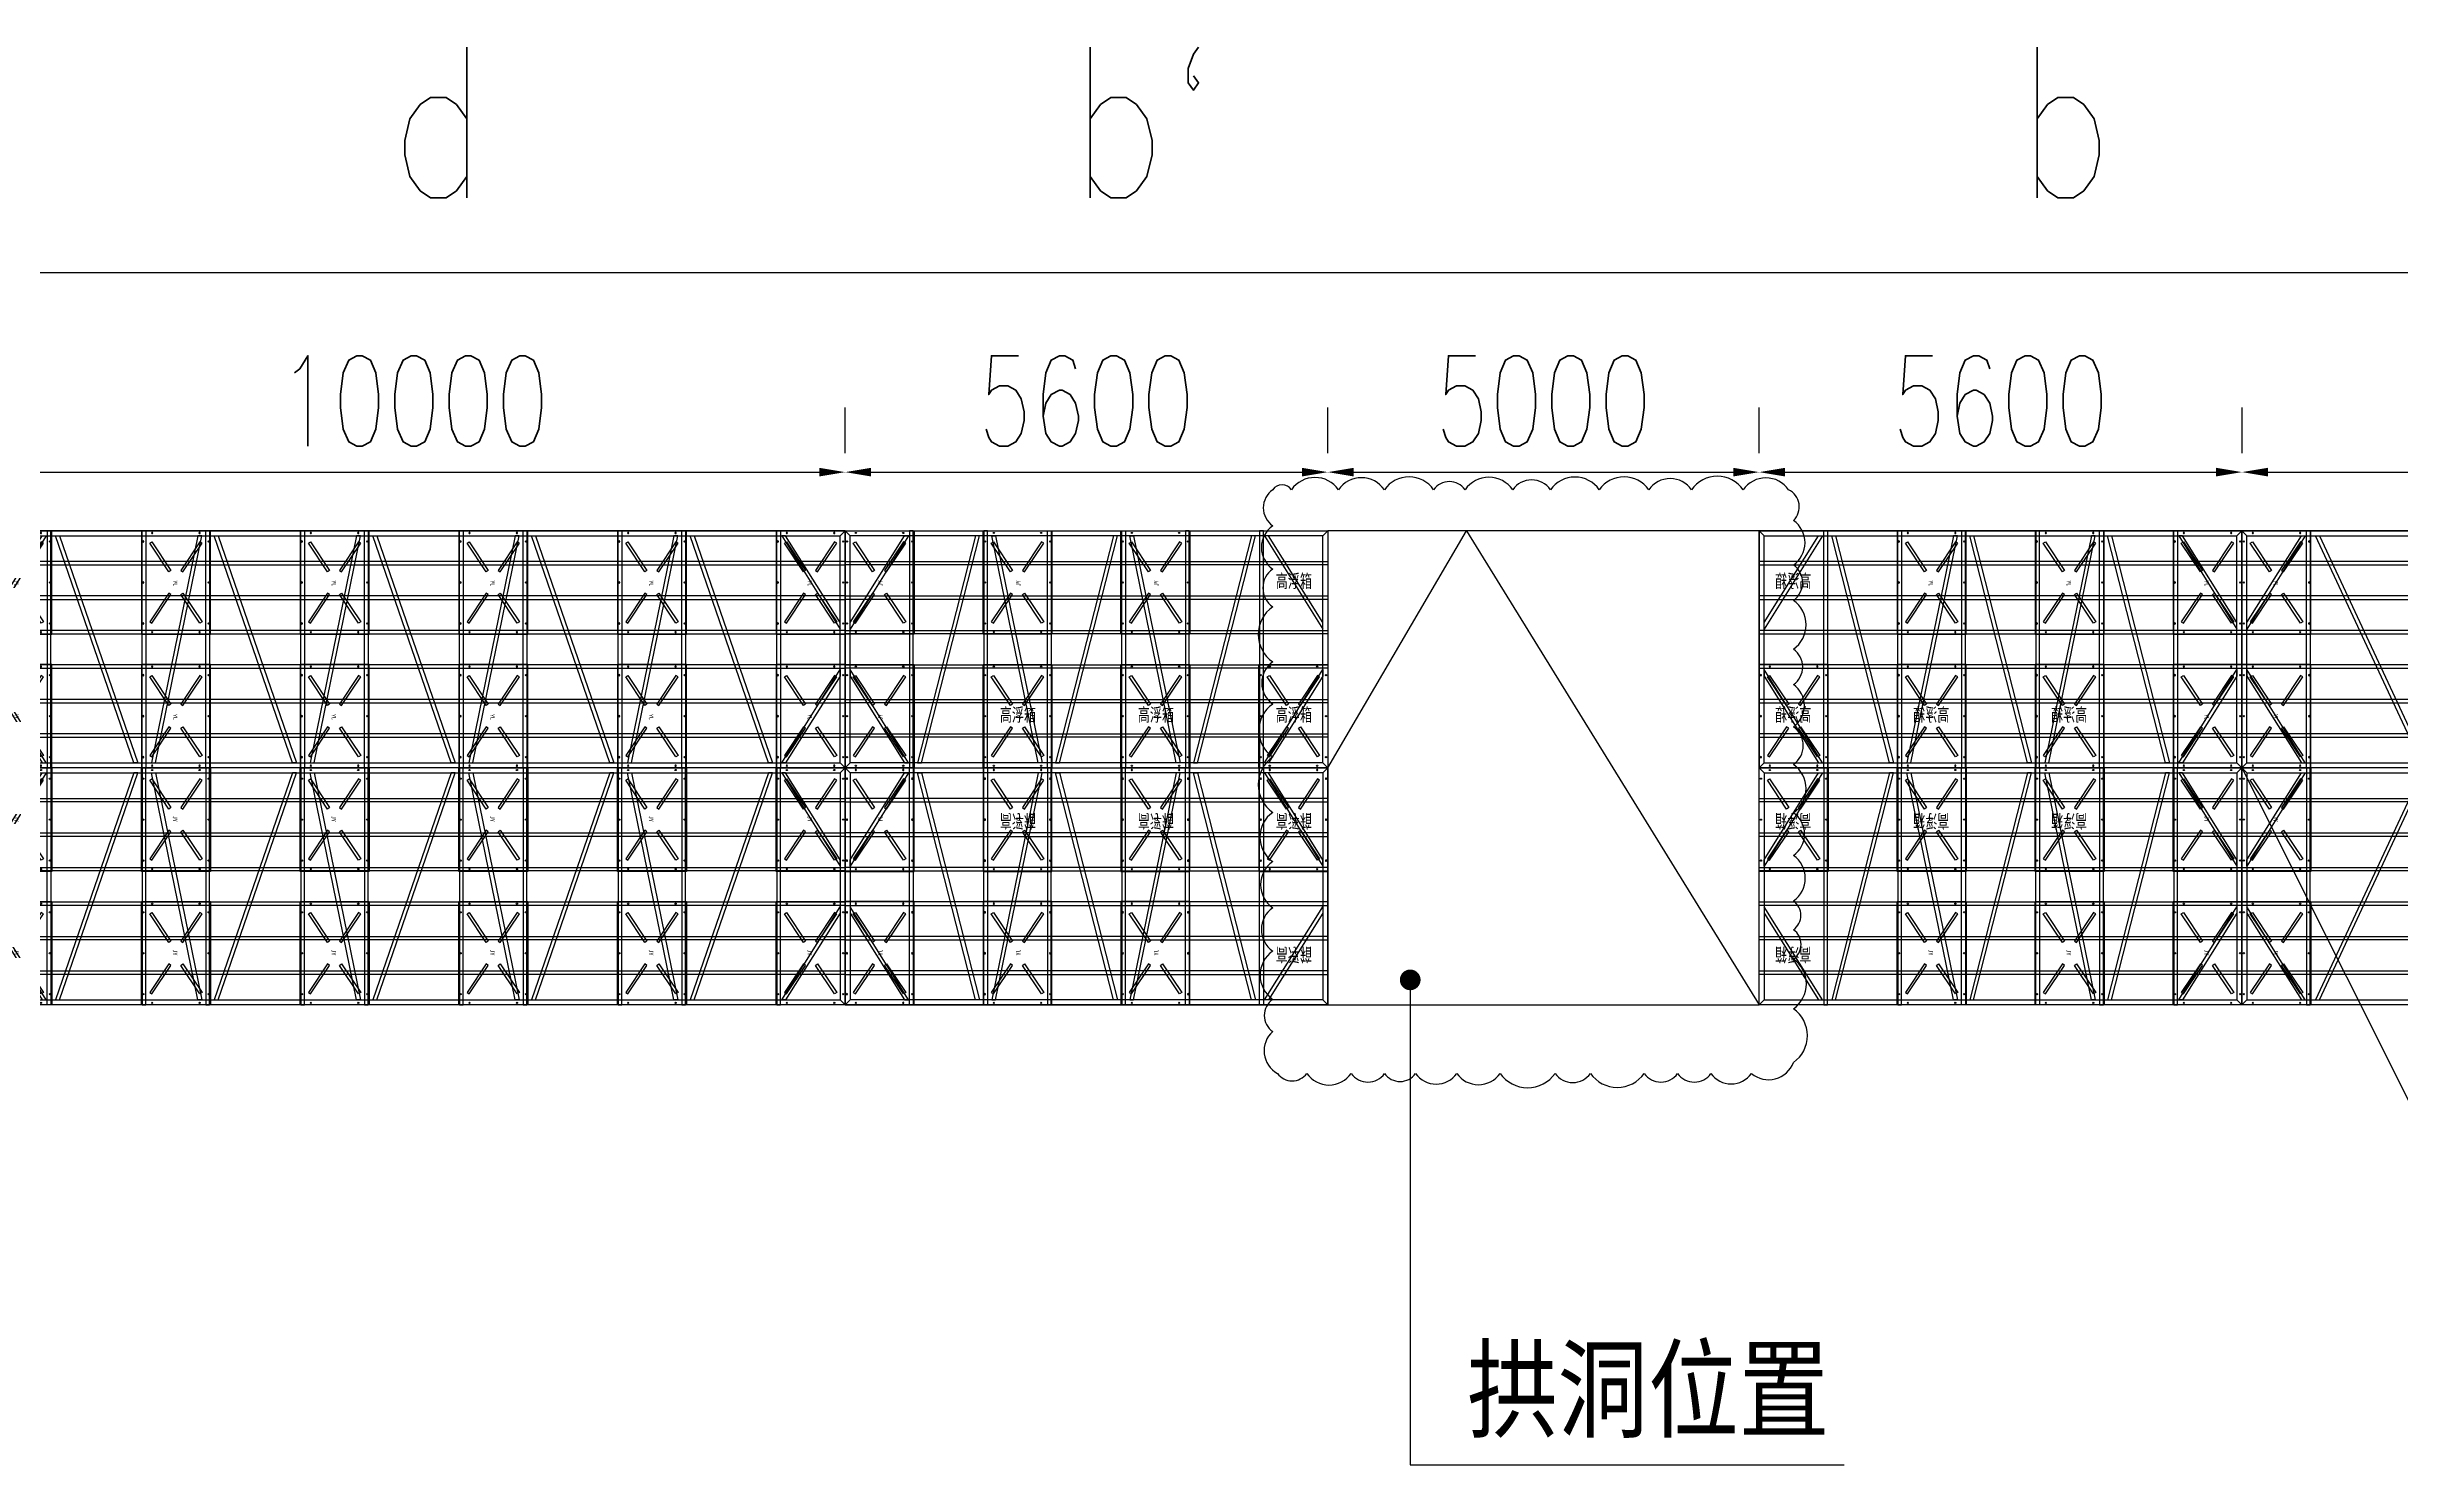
# Model space of a CAD drawing. Header units: millimetres. Extents: x -1471591 to 944464, y -468930 to 547002.
# Drawn here: x -873451 to -846154, y -12976 to 3469 of the extents above; entities that cross this region are included whole.
import ezdxf

# ---------------------------------------------------------------- set-up
doc = ezdxf.new("R2010")
doc.units = ezdxf.units.MM
doc.header["$LTSCALE"] = 10
doc.header["$PDMODE"] = 35
for name, color, linetype in [('DIM_LEAD', 3, 'Continuous'), ('L-WATER水景', 5, 'Continuous'), ('PUB_TEXT', 7, 'Continuous'), ('W-FLOAT_BOWL浮筒', 253, 'Continuous'), ('W-PLASTIC_RAILINGS塑木栏杆', 210, 'Continuous'), ('W-STEEL_FRAME钢架', 3, 'Continuous'), ('W-STEEL_KEEL钢龙骨', 5, 'Continuous')]:
    doc.layers.add(name, color=color, linetype=linetype)
doc.styles.add('_TCH_DIM', font='SIMPLEX.shx', dxfattribs={"bigfont": 'hztxt.shx'})
doc.styles.get("Standard").update_dxf_attribs({"font": 'simplex.shx', "width": 0.8, "bigfont": 'hztxt.shx'})
doc.styles.add('STANDARD_T3', font='simplex.shx', dxfattribs={"width": 0.7, "bigfont": 'hztxt.shx'})
doc.styles.add('黑体', font='simhei.ttf', dxfattribs={"width": 0.8})
doc.dimstyles.new('W&&300', dxfattribs={"dimtxt": 1050, "dimasz": 300, "dimexe": 750, "dimexo": 900, "dimgap": 300, "dimtad": 1, "dimdec": 0, "dimzin": 0, "dimdsep": 46, "dimtxsty": 'STANDARD_T3', "dimcen": 0.09, "dimclrd": 1, "dimclre": 1, "dimclrt": 7, "dimazin": 2, "dimtfac": 1, "dimtdec": 0, "dimtix": 1, "dimtmove": 2, "dimatfit": 3, "dimfxl": 0, "dimtolj": 1, "dimtzin": 0, "dimarcsym": 0})
doc.dimstyles.new('W&&400', dxfattribs={"dimtxt": 1400, "dimasz": 400, "dimexe": 1000, "dimexo": 1200, "dimgap": 400, "dimtad": 1, "dimdec": 0, "dimzin": 0, "dimdsep": 46, "dimtxsty": 'STANDARD_T3', "dimcen": 0.09, "dimclrd": 1, "dimclre": 1, "dimclrt": 7, "dimazin": 2, "dimtfac": 1, "dimtdec": 0, "dimtix": 1, "dimtmove": 2, "dimatfit": 3, "dimfxl": 0, "dimtolj": 1, "dimtzin": 0, "dimarcsym": 0})

# ---------------------------------------------------------------- blocks, each defined once
blk = doc.blocks.new('*D150')
at = {"color": 1, "lineweight": -2, "transparency": 16777216}
for p, q in [((-874197, -1241), (-874197, -711)), ((-864197, -1241), (-864197, -711)), ((-873897, -1461), (-864497, -1461))]:
    blk.add_line(p, q, dxfattribs=at)
at = {"color": 1, "transparency": 16777216}
for points in [[(-873897, -1411), (-873897, -1511), (-874197, -1461)], [(-864497, -1411), (-864497, -1511), (-864197, -1461)]]:
    blk.add_solid(points, dxfattribs=at)
at = {"layer": 'Defpoints', "color": 0, "transparency": 16777216}
for p in [(-864197, -1461), (-874197, -2141), (-864197, -2141)]:
    blk.add_point(p, dxfattribs=at)
at = {"color": 7, "transparency": 16777216, "insert": (-869197, -636), "char_height": 1050, "attachment_point": 5, "style": 'STANDARD_T3'}
blk.add_mtext('\\A1;10000', dxfattribs=at)
blk = doc.blocks.new('*D1266')
at = {"color": 1, "lineweight": -2, "transparency": 16777216}
for p, q in [((-847997, -1241), (-847997, -711)), ((-840697, -1241), (-840697, -711)), ((-847697, -1461), (-840997, -1461))]:
    blk.add_line(p, q, dxfattribs=at)
at = {"color": 1, "transparency": 16777216}
for points in [[(-847697, -1411), (-847697, -1511), (-847997, -1461)], [(-840997, -1411), (-840997, -1511), (-840697, -1461)]]:
    blk.add_solid(points, dxfattribs=at)
at = {"layer": 'Defpoints', "color": 0, "transparency": 16777216}
for p in [(-840697, -1461), (-847997, -2141), (-840697, -2141)]:
    blk.add_point(p, dxfattribs=at)
at = {"color": 7, "transparency": 16777216, "insert": (-844347, -636), "char_height": 1050, "attachment_point": 5, "style": 'STANDARD_T3'}
blk.add_mtext('\\A1;7300', dxfattribs=at)
blk = doc.blocks.new('*D1267')
at = {"color": 1, "lineweight": -2, "transparency": 16777216}
for p, q in [((-864197, -1241), (-864197, -711)), ((-858597, -1241), (-858597, -711)), ((-863897, -1461), (-858897, -1461))]:
    blk.add_line(p, q, dxfattribs=at)
at = {"color": 1, "transparency": 16777216}
for points in [[(-863897, -1411), (-863897, -1511), (-864197, -1461)], [(-858897, -1411), (-858897, -1511), (-858597, -1461)]]:
    blk.add_solid(points, dxfattribs=at)
at = {"layer": 'Defpoints', "color": 0, "transparency": 16777216}
for p in [(-858597, -1461), (-864197, -2141), (-858597, -2141)]:
    blk.add_point(p, dxfattribs=at)
at = {"color": 7, "transparency": 16777216, "insert": (-861397, -636), "char_height": 1050, "attachment_point": 5, "style": 'STANDARD_T3'}
blk.add_mtext('\\A1;5600', dxfattribs=at)
blk = doc.blocks.new('*D1268')
at = {"color": 1, "lineweight": -2, "transparency": 16777216}
for p, q in [((-858597, -1241), (-858597, -711)), ((-853597, -1241), (-853597, -711)), ((-858297, -1461), (-853897, -1461))]:
    blk.add_line(p, q, dxfattribs=at)
at = {"color": 1, "transparency": 16777216}
for points in [[(-858297, -1411), (-858297, -1511), (-858597, -1461)], [(-853897, -1411), (-853897, -1511), (-853597, -1461)]]:
    blk.add_solid(points, dxfattribs=at)
at = {"layer": 'Defpoints', "color": 0, "transparency": 16777216}
for p in [(-853597, -1461), (-858597, -2141), (-853597, -2141)]:
    blk.add_point(p, dxfattribs=at)
at = {"color": 7, "transparency": 16777216, "insert": (-856097, -636), "char_height": 1050, "attachment_point": 5, "style": 'STANDARD_T3'}
blk.add_mtext('\\A1;5000', dxfattribs=at)
blk = doc.blocks.new('*D1269')
at = {"color": 1, "lineweight": -2, "transparency": 16777216}
for p, q in [((-853597, -1241), (-853597, -711)), ((-847997, -1241), (-847997, -711)), ((-853297, -1461), (-848297, -1461))]:
    blk.add_line(p, q, dxfattribs=at)
at = {"color": 1, "transparency": 16777216}
for points in [[(-853297, -1411), (-853297, -1511), (-853597, -1461)], [(-848297, -1411), (-848297, -1511), (-847997, -1461)]]:
    blk.add_solid(points, dxfattribs=at)
at = {"layer": 'Defpoints', "color": 0, "transparency": 16777216}
for p in [(-847997, -1461), (-853597, -2141), (-847997, -2141)]:
    blk.add_point(p, dxfattribs=at)
at = {"color": 7, "transparency": 16777216, "insert": (-850797, -636), "char_height": 1050, "attachment_point": 5, "style": 'STANDARD_T3'}
blk.add_mtext('\\A1;5600', dxfattribs=at)
blk = doc.blocks.new('*D1902')
at = {"color": 1, "lineweight": -2, "transparency": 16777216}
for p, q in [((-931697, -941), (-931697, 1854)), ((-836697, -941), (-836697, 1854)), ((-931297, 854), (-837097, 854))]:
    blk.add_line(p, q, dxfattribs=at)
at = {"color": 1, "transparency": 16777216}
for points in [[(-931297, 920), (-931297, 787), (-931697, 854)], [(-837097, 920), (-837097, 787), (-836697, 854)]]:
    blk.add_solid(points, dxfattribs=at)
at = {"layer": 'Defpoints', "color": 0, "transparency": 16777216}
for p in [(-836697, 854), (-931697, -2141), (-836697, -2141)]:
    blk.add_point(p, dxfattribs=at)
at = {"color": 7, "transparency": 16777216, "insert": (-884197, 1954), "char_height": 1400, "attachment_point": 5, "style": 'STANDARD_T3'}
blk.add_mtext('\\A1;95000', dxfattribs=at)
blk = doc.blocks.new('*U1271')
at = {"layer": 'W-STEEL_KEEL钢龙骨'}
blk.add_lwpolyline([(-2800, -20), (2800, -20), (2800, 20), (-2800, 20)], close=True, dxfattribs=at)
blk = doc.blocks.new('*U1270')
at = {"color": 0, "linetype": 'ByBlock', "lineweight": -2}
for p in [(0, 2000), (0, 1600), (0, 1200), (0, 800), (0, 400), (0, 0)]:
    blk.add_blockref('*U1271', p, dxfattribs=at)
blk = doc.blocks.new('*U1273')
at = {"layer": 'W-STEEL_FRAME钢架', "color": 1}
blk.add_lwpolyline([(358, 1317), (313, 1317), (-358, -1317), (-313, -1317)], close=True, dxfattribs=at)
blk = doc.blocks.new('*U1272')
at = {"color": 0, "linetype": 'ByBlock', "lineweight": -2}
for p in [(0, 0), (1600, 0), (3200, 0)]:
    blk.add_blockref('*U1273', p, dxfattribs=at)
blk = doc.blocks.new('*U1275')
at = {"layer": 'W-STEEL_FRAME钢架', "color": 6}
for points in [[(-2111, 1317), (-2066, 1317), (-2742, 235), (-2742, 310)], [(-1099, 1317), (-1054, 1317), (-514, -1317), (-559, -1317)], [(501, 1317), (546, 1317), (1086, -1317), (1041, -1317)], [(2111, 1317), (2066, 1317), (2742, 235), (2742, 310)], [(-2111, -1317), (-2066, -1317), (-2742, -235), (-2742, -310)], [(2111, -1317), (2066, -1317), (2742, -235), (2742, -310)]]:
    blk.add_lwpolyline(points, close=True, dxfattribs=at)
blk = doc.blocks.new('*U1274')
at = {"color": 0, "linetype": 'ByBlock', "lineweight": -2}
blk.add_blockref('*U1275', (0, 0), dxfattribs=at)
blk = doc.blocks.new('$matou$00000186')
for points in [[(-600, 400), (600, 400), (600, -400), (-600, -400)], [(-456, 304), (-472, 279), (-140, 57), (-123, 82)], [(456, 304), (472, 279), (140, 57), (123, 82)], [(-456, -304), (-472, -279), (-140, -57), (-123, -82)], [(456, -304), (472, -279), (140, -57), (123, -82)]]:
    blk.add_lwpolyline(points, close=True)
at = {"color": 1}
for centre in [(-575, 275), (-475, 378), (0, 378), (475, 378), (575, 275), (-575, -275), (575, -275), (-475, -378), (0, -378), (475, -378)]:
    blk.add_circle(centre, 7, dxfattribs=at)
at = {"layer": 'PUB_TEXT', "style": '黑体', "width": 0.8}
blk.add_text('JY', height=52.6, dxfattribs=at).set_placement((-44, -35))
blk = doc.blocks.new('*U1277')
at = {"layer": 'W-FLOAT_BOWL浮筒', "rotation": 90}
blk.add_blockref('$matou$00000186', (0, 0), dxfattribs=at)
blk = doc.blocks.new('*U1276')
at = {"color": 0, "linetype": 'ByBlock', "lineweight": -2}
for p in [(0, 0), (1600, 0), (3200, 0)]:
    blk.add_blockref('*U1277', p, dxfattribs=at)
blk = doc.blocks.new('*U1279')
at = {"layer": 'W-FLOAT_BOWL浮筒', "rotation": 90}
blk.add_blockref('$matou$00000186', (0, 0), dxfattribs=at)
blk = doc.blocks.new('*U1278')
at = {"color": 0, "linetype": 'ByBlock', "lineweight": -2}
for p in [(0, 0), (1600, 0), (3200, 0), (4800, 0)]:
    blk.add_blockref('*U1279', p, dxfattribs=at)
blk = doc.blocks.new('B')
at = {"layer": 'W-STEEL_FRAME钢架'}
for points in [[(-2742, 1317), (-2800, 1375), (-2800, -1375), (-2742, -1317)], [(2742, 1317), (-2742, 1317), (-2800, 1375), (2800, 1375)], [(2742, 1317), (2800, 1375), (2800, -1375), (2742, -1317)], [(2742, -1317), (-2742, -1317), (-2800, -1375), (2800, -1375)]]:
    blk.add_lwpolyline(points, close=True, dxfattribs=at)
at = {"layer": 'W-STEEL_FRAME钢架', "color": 1}
for points in [[(-2009, 1375), (-2052, 1375), (-2052, -1375), (-2009, -1375)], [(-1149, 1375), (-1192, 1375), (-1192, -1375), (-1149, -1375)], [(-452, 1375), (-409, 1375), (-409, -1375), (-452, -1375)], [(408, 1375), (451, 1375), (451, -1375), (408, -1375)], [(1191, 1375), (1148, 1375), (1148, -1375), (1191, -1375)], [(2051, 1375), (2008, 1375), (2008, -1375), (2051, -1375)]]:
    blk.add_lwpolyline(points, close=True, dxfattribs=at)
for name, p in [('*U1276', (-2400, 775)), ('*U1274', (0, 0)), ('*U1272', (-1600, 0)), ('*U1278', (-2400, -775))]:
    blk.add_blockref(name, p)
at = {"xscale": -1, "rotation": 180}
blk.add_blockref('*U1270', (0, 1000), dxfattribs=at)
at = {"layer": 'PUB_TEXT', "width": 0.8}
for p in [(2195, 698), (-1005, -852), (595, -852), (2195, -852)]:
    blk.add_text('高浮箱', height=175, dxfattribs=at).set_placement(p)
blk = doc.blocks.new('*U193')
blk.add_blockref('B', (0, 1375))
at = {"xscale": -1, "rotation": 180}
blk.add_blockref('B', (0, -1375), dxfattribs=at)
blk = doc.blocks.new('*U194')
at = {"layer": 'W-STEEL_FRAME钢架', "color": 0, "linetype": 'ByBlock', "lineweight": -2}
blk.add_blockref('*U193', (0, 0), dxfattribs=at)
blk = doc.blocks.new('*U195')
at = {"xscale": -1}
blk.add_blockref('B', (0, 1375), dxfattribs=at)
at = {"rotation": 180}
blk.add_blockref('B', (0, -1375), dxfattribs=at)
blk = doc.blocks.new('*U196')
at = {"layer": 'W-STEEL_FRAME钢架', "color": 0, "linetype": 'ByBlock', "lineweight": -2}
blk.add_blockref('*U195', (0, 0), dxfattribs=at)
blk = doc.blocks.new('*U590')
at = {"layer": 'W-STEEL_KEEL钢龙骨'}
blk.add_lwpolyline([(-3650, -20), (3650, -20), (3650, 20), (-3650, 20)], close=True, dxfattribs=at)
blk = doc.blocks.new('*U591')
at = {"color": 0, "linetype": 'ByBlock', "lineweight": -2}
for p in [(0, 2000), (0, 1600), (0, 1200), (0, 800), (0, 400), (0, 0)]:
    blk.add_blockref('*U590', p, dxfattribs=at)
blk = doc.blocks.new('*U588')
at = {"layer": 'W-STEEL_FRAME钢架', "color": 1}
blk.add_lwpolyline([(637, 1317), (592, 1317), (-637, -1317), (-592, -1317)], close=True, dxfattribs=at)
blk = doc.blocks.new('*U589')
at = {"color": 0, "linetype": 'ByBlock', "lineweight": -2}
for p in [(0, 0), (2165, 0), (4330, 0)]:
    blk.add_blockref('*U588', p, dxfattribs=at)
blk = doc.blocks.new('C')
at = {"layer": 'W-STEEL_FRAME钢架'}
for points in [[(-3586, 1317), (-3644, 1375), (-3644, -1375), (-3586, -1317)], [(3598, 1317), (-3586, 1317), (-3644, 1375), (3656, 1375)], [(3598, 1317), (3656, 1375), (3656, -1375), (3598, -1317)], [(3598, -1317), (-3586, -1317), (-3644, -1375), (3656, -1375)]]:
    blk.add_lwpolyline(points, close=True, dxfattribs=at)
at = {"layer": 'W-STEEL_FRAME钢架', "color": 1}
for points in [[(-2852, 1375), (-2895, 1375), (-2895, -1375), (-2852, -1375)], [(-1427, 1375), (-1470, 1375), (-1470, -1375), (-1427, -1375)], [(-730, 1375), (-687, 1375), (-687, -1375), (-730, -1375)], [(695, 1375), (738, 1375), (738, -1375), (695, -1375)], [(1478, 1375), (1435, 1375), (1435, -1375), (1478, -1375)], [(2908, 1375), (2865, 1375), (2865, -1375), (2908, -1375)]]:
    blk.add_lwpolyline(points, close=True, dxfattribs=at)
at = {"layer": 'W-STEEL_FRAME钢架', "color": 6}
for points in [[(-2955, 1317), (-2909, 1317), (-3586, 235), (-3586, 310)], [(-1380, 1317), (-1335, 1317), (-791, -1317), (-836, -1317)], [(785, 1317), (830, 1317), (1374, -1317), (1329, -1317)], [(2967, 1317), (2922, 1317), (3598, 235), (3598, 310)], [(-2955, -1317), (-2909, -1317), (-3586, -235), (-3586, -310)], [(2967, -1317), (2922, -1317), (3598, -235), (3598, -310)]]:
    blk.add_lwpolyline(points, close=True, dxfattribs=at)
blk.add_blockref('*U589', (-2165, 0))
at = {"xscale": -1, "rotation": 180}
blk.add_blockref('*U591', (6, 1000), dxfattribs=at)
at = {"layer": 'W-FLOAT_BOWL浮筒', "rotation": 90}
for p in [(-3244, 775), (-1079, 775), (1086, 775), (3256, 775), (-3244, -775), (-1079, -775), (1086, -775), (3256, -775)]:
    blk.add_blockref('$matou$00000186', p, dxfattribs=at)
blk = doc.blocks.new('*U197')
blk.add_blockref('C', (-6, 1375))
at = {"xscale": -1, "rotation": 180}
blk.add_blockref('C', (-6, -1375), dxfattribs=at)
blk = doc.blocks.new('*U198')
at = {"color": 0, "linetype": 'ByBlock', "lineweight": -2}
blk.add_blockref('*U197', (0, 0), dxfattribs=at)
blk = doc.blocks.new('*U607')
at = {"layer": 'W-STEEL_KEEL钢龙骨'}
blk.add_lwpolyline([(-5000, -20), (5000, -20), (5000, 20), (-5000, 20)], close=True, dxfattribs=at)
blk = doc.blocks.new('*U608')
at = {"color": 0, "linetype": 'ByBlock', "lineweight": -2}
for p in [(0, 2000), (0, 1600), (0, 1200), (0, 800), (0, 400), (0, 0)]:
    blk.add_blockref('*U607', p, dxfattribs=at)
blk = doc.blocks.new('*U609')
at = {"layer": 'W-STEEL_FRAME钢架', "color": 1}
blk.add_lwpolyline([(477, 1317), (432, 1317), (-477, -1317), (-432, -1317)], close=True, dxfattribs=at)
blk = doc.blocks.new('*U610')
at = {"color": 0, "linetype": 'ByBlock', "lineweight": -2}
for p in [(0, 0), (1840, 0), (3680, 0), (5520, 0), (7360, 0)]:
    blk.add_blockref('*U609', p, dxfattribs=at)
blk = doc.blocks.new('*U611')
at = {"layer": 'W-FLOAT_BOWL浮筒', "rotation": 90}
blk.add_blockref('$matou$00000186', (0, 0), dxfattribs=at)
blk = doc.blocks.new('*U612')
at = {"color": 0, "linetype": 'ByBlock', "lineweight": -2}
for p in [(0, 1550), (1840, 1550), (3680, 1550), (5520, 1550), (7360, 1550), (9200, 1550), (0, 0), (1840, 0), (3680, 0), (5520, 0), (7360, 0), (9200, 0)]:
    blk.add_blockref('*U611', p, dxfattribs=at)
blk = doc.blocks.new('D')
at = {"layer": 'W-STEEL_FRAME钢架'}
for points in [[(4944, 1317), (-4940, 1317), (-4998, 1375), (5002, 1375)], [(-4940, 1317), (-4998, 1375), (-4998, -1375), (-4940, -1317)], [(4944, 1317), (5002, 1375), (5002, -1375), (4944, -1317)], [(4944, -1317), (-4940, -1317), (-4998, -1375), (5002, -1375)]]:
    blk.add_lwpolyline(points, close=True, dxfattribs=at)
at = {"layer": 'W-STEEL_FRAME钢架', "color": 1}
for points in [[(-4206, 1375), (-4249, 1375), (-4249, -1375), (-4206, -1375)], [(-3106, 1375), (-3149, 1375), (-3149, -1375), (-3106, -1375)], [(-2366, 1375), (-2409, 1375), (-2409, -1375), (-2366, -1375)], [(-1266, 1375), (-1309, 1375), (-1309, -1375), (-1266, -1375)], [(-526, 1375), (-569, 1375), (-569, -1375), (-526, -1375)], [(574, 1375), (531, 1375), (531, -1375), (574, -1375)], [(1314, 1375), (1271, 1375), (1271, -1375), (1314, -1375)], [(2414, 1375), (2371, 1375), (2371, -1375), (2414, -1375)], [(3154, 1375), (3111, 1375), (3111, -1375), (3154, -1375)], [(4211, 1375), (4254, 1375), (4254, -1375), (4211, -1375)]]:
    blk.add_lwpolyline(points, close=True, dxfattribs=at)
at = {"layer": 'W-STEEL_FRAME钢架', "color": 6}
for points in [[(-4309, 1317), (-4264, 1317), (-4940, 235), (-4940, 310)], [(-3057, 1317), (-3012, 1317), (-2475, -1317), (-2520, -1317)], [(-1217, 1317), (-1172, 1317), (-635, -1317), (-680, -1317)], [(623, 1317), (668, 1317), (1205, -1317), (1160, -1317)], [(2463, 1317), (2508, 1317), (3045, -1317), (3000, -1317)], [(4313, 1317), (4268, 1317), (4944, 235), (4944, 310)], [(-4309, -1317), (-4264, -1317), (-4940, -235), (-4940, -310)], [(4313, -1317), (4268, -1317), (4944, -235), (4944, -310)]]:
    blk.add_lwpolyline(points, close=True, dxfattribs=at)
for name, p in [('*U612', (-4598, -775)), ('*U610', (-3680, 0))]:
    blk.add_blockref(name, p)
at = {"xscale": -1, "rotation": 180}
blk.add_blockref('*U608', (2, 1000), dxfattribs=at)
blk = doc.blocks.new('*U189')
blk.add_blockref('D', (-2, 1375))
at = {"xscale": -1, "rotation": 180}
blk.add_blockref('D', (-2, -1375), dxfattribs=at)
blk = doc.blocks.new('*U190')
at = {"color": 0, "linetype": 'ByBlock', "lineweight": -2}
blk.add_blockref('*U189', (0, 0), dxfattribs=at)

msp = doc.modelspace()

# ---------------------------------------------------------------- linework, layer by layer
msp.add_lwpolyline([(-859238.1, -1664.9, 0.5205671), (-859238.1, -2084.4, 0.5205671), (-859238.1, -2585.2, 0.5205671), (-859238.1, -3023.6, 0.5205671), (-859238.1, -3662.7, 0.5205671), (-859238.1, -4151, 0.5205671), (-859238.1, -4764, 0.5205671), (-859238.1, -5407.7, 0.5205671), (-859238.1, -5978.2, 0.5205671), (-859238.1, -6513.3, 0.5205671), (-859238.1, -7015.9, 0.5205671), (-859238.1, -7575.8, 0.5205671), (-859238.1, -7950.4, 0.5205671), (-859181.9, -8434.7, 0.5205671), (-858843.7, -8434.7, 0.5205671), (-858326.3, -8434.7, 0.5205671), (-857940.7, -8434.7, 0.5205671), (-857580.4, -8434.7, 0.5205671), (-857103.5, -8434.7, 0.5205671), (-856600.7, -8434.7, 0.5205671), (-855963.1, -8434.7, 0.5205671), (-855553.7, -8434.7, 0.5205671), (-854930.2, -8434.7, 0.5205671), (-854542.1, -8434.7, 0.5205671), (-854155, -8434.7, 0.5205671), (-853686.1, -8434.7, 0.5205671), (-853198.7, -8307.6, 0.5205671), (-853198.7, -7684.7, 0.5205671), (-853198.7, -7108.7, 0.5205671), (-853198.7, -6768.4, 0.5205671), (-853198.7, -6435, 0.5205671), (-853198.7, -5907.3, 0.5205671), (-853198.7, -5412.1, 0.5205671), (-853198.7, -4851.8, 0.5205671), (-853198.7, -4413.3, 0.5205671), (-853198.7, -3925.8, 0.5205671), (-853198.7, -3514.8, 0.5205671), (-853198.7, -2948.4, 0.5205671), (-853198.7, -2538.1, 0.5205671), (-853198.7, -2021.5, 0.5205671), (-853254.4, -1664.9, 0.5205671), (-853782.6, -1664.9, 0.5205671), (-854380.1, -1664.9, 0.5205671), (-854876.4, -1664.9, 0.5205671), (-855450.7, -1664.9, 0.5205671), (-856016.1, -1664.9, 0.5205671), (-856454.2, -1664.9, 0.5205671), (-857006.9, -1664.9, 0.5205671), (-857371.2, -1664.9, 0.5205671), (-857942.4, -1664.9, 0.5205671), (-858475.2, -1664.9, 0.5205671), (-859020.4, -1664.9, 0.5205671)], format="xyb", close=True)
for points in [[(-864197.2, -7641.3), (-874197.2, -7641.3), (-874197.2, -2141.3), (-864197.2, -2141.3)], [(-858597.2, -7641.3), (-864197.2, -7641.3), (-864197.2, -2141.3), (-858597.2, -2141.3)], [(-847997.2, -7641.3), (-853597.2, -7641.3), (-853597.2, -2141.3), (-847997.2, -2141.3)], [(-840697.2, -7641.3), (-847997.2, -7641.3), (-847997.2, -2141.3), (-840697.2, -2141.3)]]:
    msp.add_lwpolyline(points, close=True)
msp.add_lwpolyline([(-858597.2, -4891.3), (-856990.2, -2141.3), (-853597.2, -7641.3)])
at = {"layer": 'DIM_LEAD'}
for p, q in [((-847997.2, -4891.3), (-844688.7, -11510.6)), ((-857643.1, -7349.9), (-857643.1, -12975.7)), ((-857643.1, -12975.7), (-852609, -12975.7))]:
    msp.add_line(p, q, dxfattribs=at)
at = {"layer": 'DIM_LEAD', "const_width": 120}
msp.add_lwpolyline([(-857643.1, -7289.9, 1), (-857643.1, -7409.9, 1)], format="xyb", close=True, dxfattribs=at)
at = {"layer": 'L-WATER水景'}
msp.add_lwpolyline([(-858597.2, -7641.3), (-853597.2, -7641.3), (-853597.2, -2141.3), (-858597.2, -2141.3)], close=True, dxfattribs=at)

# ---------------------------------------------------------------- block references
at = {"xscale": -1}
for name, p in [('*U190', (-869197.2, -4891.3)), ('*U198', (-844347.2, -4891.3))]:
    msp.add_blockref(name, p, dxfattribs=at)
at = {"layer": 'W-STEEL_FRAME钢架', "xscale": -1}
for name, p in [('*U196', (-861397.2, -4891.3)), ('*U194', (-850797.2, -4891.3))]:
    msp.add_blockref(name, p, dxfattribs=at)

# ---------------------------------------------------------------- texts
at = {"layer": 'PUB_TEXT', "color": 7, "style": '_TCH_DIM'}
msp.add_text('拱洞位置', height=1050, dxfattribs=at).set_placement((-856983.5, -12660.7))
at = {"layer": 'W-PLASTIC_RAILINGS塑木栏杆', "color": 0, "width": 0.8}
for s, p in [('d', (-869482.6, 1719)), ('b`', (-861596.5, 1719)), ('b', (-850612.8, 1719))]:
    msp.add_text(s, height=1750, dxfattribs=at).set_placement(p)

# ---------------------------------------------------------------- dimensions: what is measured, and where the dimension line sits
for base, p1, p2, dimstyle, picture, middle in [((-836697.2, 853.8), (-931697.2, -2141.3), (-836697.2, -2141.3), 'W&&400', '*D1902', (-884197.2, 1953.8)), ((-864197.2, -1460.8), (-874197.2, -2141.3), (-864197.2, -2141.3), 'W&&300', '*D150', (-869197.2, -635.8)), ((-858597.2, -1460.8), (-864197.2, -2141.3), (-858597.2, -2141.3), 'W&&300', '*D1267', (-861397.2, -635.8)), ((-853597.2, -1460.8), (-858597.2, -2141.3), (-853597.2, -2141.3), 'W&&300', '*D1268', (-856097.2, -635.8)), ((-847997.2, -1460.8), (-853597.2, -2141.3), (-847997.2, -2141.3), 'W&&300', '*D1269', (-850797.2, -635.8)), ((-840697.2, -1460.8), (-847997.2, -2141.3), (-840697.2, -2141.3), 'W&&300', '*D1266', (-844347.2, -635.8))]:
    dim = msp.add_linear_dim(base=base, p1=p1, p2=p2, dimstyle=dimstyle)
    dim.commit()
    dim.dimension.update_dxf_attribs({"geometry": picture, "text_midpoint": middle})

doc.saveas('drawing.dxf')
